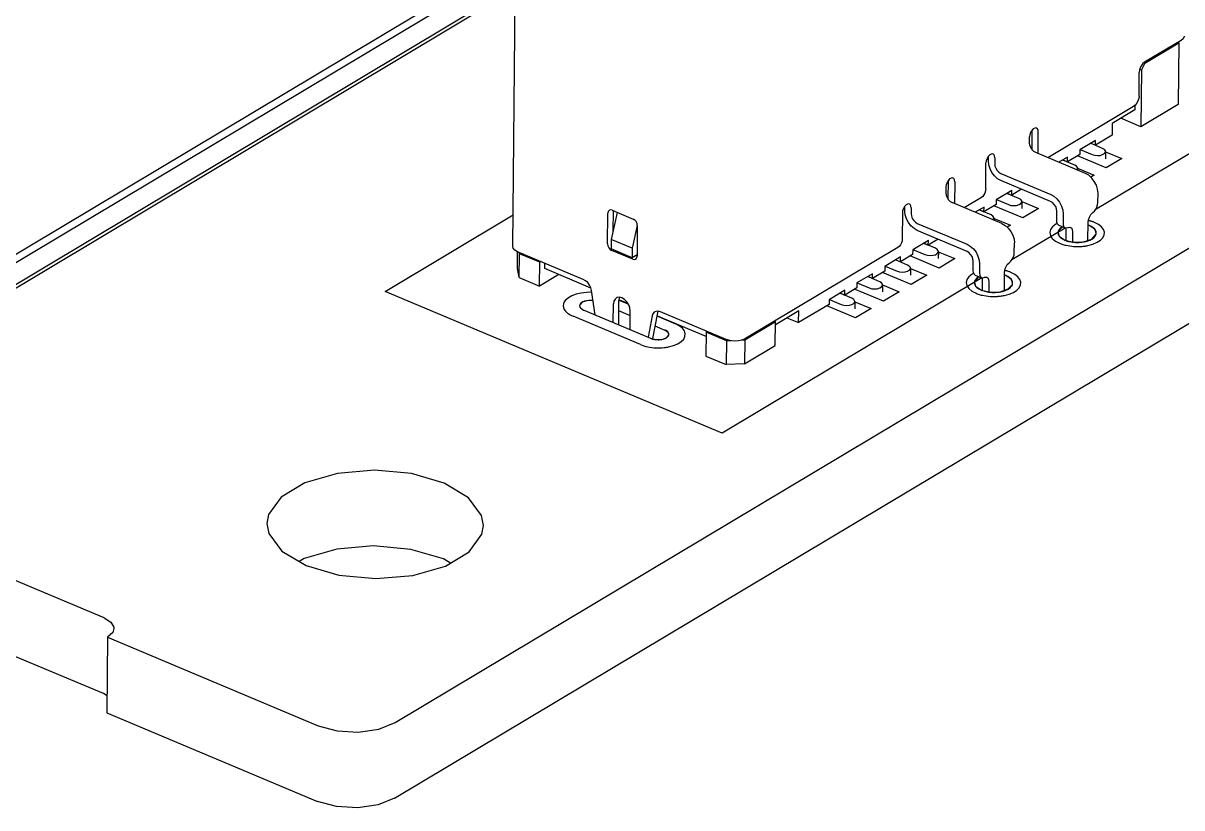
# Model space of a CAD drawing. Header units: millimetres. Extents: x 0 to 841, y 0 to 594.
# Drawn here: x 586.55 to 597.14, y 193.58 to 200.76 of the extents above; entities that cross this region are included whole.
import ezdxf

# ---------------------------------------------------------------- set-up
doc = ezdxf.new("R2010")
doc.units = ezdxf.units.MM
doc.header["$LTSCALE"] = 46.255
doc.layers.add('ASSEM_MEM', color=7, linetype='CONTINUOUS')

msp = doc.modelspace()

# ---------------------------------------------------------------- linework, layer by layer
at = {"layer": 'ASSEM_MEM', "color": 7, "linetype": 'CONTINUOUS'}
for p, q in [((589.949, 194.359), (643.461, 226.366)), ((589.943, 193.666), (643.455, 225.674)), ((591.023, 198.714), (591.052, 201.81)), ((584.208, 197.287), (590.579, 201.098)), ((584.207, 197.209), (590.578, 201.02)), ((584.241, 197.033), (590.93, 201.034)), ((584.241, 196.999), (590.93, 201)), ((597.137, 200.599), (596.802, 200.399)), ((596.806, 200.392), (597.115, 200.576)), ((597.115, 200.576), (597.11, 200.014)), ((597.115, 200.576), (597.114, 200.585)), ((596.759, 200.336), (596.774, 200.329)), ((596.774, 200.329), (596.769, 199.81)), ((596.806, 200.392), (596.774, 200.329)), ((596.798, 200.395), (596.806, 200.392)), ((598.323, 200.227), (596.352, 199.048)), ((596.752, 200.089), (596.754, 200.305)), ((596.703, 199.995), (595.919, 199.526)), ((596.713, 200.003), (596.713, 199.964)), ((597.11, 200.014), (596.769, 199.81)), ((596.713, 199.964), (596.506, 199.84)), ((596.769, 199.81), (596.585, 199.887)), ((596.506, 199.84), (596.505, 199.732)), ((595.75, 199.662), (595.751, 199.716)), ((595.772, 199.776), (595.771, 199.604)), ((595.772, 199.776), (595.771, 199.774)), ((595.828, 199.564), (595.83, 199.764)), ((596.354, 199.685), (596.21, 199.599)), ((596.505, 199.732), (596.353, 199.641)), ((596.353, 199.641), (596.354, 199.685)), ((596.262, 199.382), (595.807, 199.573)), ((596.21, 199.599), (596.21, 199.556)), ((596.213, 199.6), (596.323, 199.554)), ((596.418, 199.611), (596.309, 199.658)), ((596.311, 199.659), (596.353, 199.641)), ((596.446, 199.582), (596.445, 199.517)), ((596.445, 199.581), (596.596, 199.518)), ((595.35, 199.24), (595.352, 199.478)), ((595.374, 199.496), (595.374, 199.538)), ((595.432, 199.525), (595.432, 199.471)), ((596.099, 199.532), (596.018, 199.484)), ((596.164, 199.459), (596.054, 199.505)), ((596.056, 199.507), (596.099, 199.489)), ((596.21, 199.556), (596.099, 199.489)), ((596.099, 199.489), (596.099, 199.532)), ((596.453, 199.432), (596.189, 199.543)), ((596.596, 199.518), (596.453, 199.432)), ((595.489, 199.382), (595.944, 199.191)), ((596.19, 199.429), (596.341, 199.365)), ((596.191, 199.43), (596.191, 199.412)), ((596.341, 199.365), (596.311, 199.347)), ((594.986, 199.259), (594.986, 199.205)), ((595.006, 199.146), (595.008, 199.319)), ((595.008, 199.319), (595.006, 199.317)), ((595.066, 199.306), (595.064, 199.107)), ((595.943, 199.126), (595.488, 199.317)), ((595.31, 199.162), (595.154, 199.069)), ((595.589, 199.227), (595.446, 199.142)), ((595.449, 199.143), (595.558, 199.097)), ((595.654, 199.154), (595.544, 199.2)), ((595.547, 199.202), (595.589, 199.184)), ((595.678, 199.237), (595.589, 199.184)), ((595.589, 199.184), (595.589, 199.227)), ((596.376, 199.116), (596.377, 199.203)), ((591.933, 199.046), (592.125, 198.965)), ((591.941, 199.042), (591.94, 198.849)), ((594.609, 199.038), (594.61, 199.081)), ((594.668, 199.068), (594.667, 199.014)), ((595.498, 198.924), (595.043, 199.115)), ((595.335, 199.075), (595.254, 199.027)), ((595.399, 199.002), (595.289, 199.048)), ((595.292, 199.049), (595.334, 199.032)), ((595.446, 199.098), (595.334, 199.032)), ((595.334, 199.032), (595.335, 199.075)), ((595.688, 198.975), (595.424, 199.086)), ((595.446, 199.142), (595.446, 199.098)), ((595.681, 199.125), (595.681, 199.06)), ((595.681, 199.124), (595.832, 199.06)), ((595.832, 199.06), (595.688, 198.975)), ((595.999, 198.95), (596, 199.037)), ((589.857, 198.303), (591.026, 199.002)), ((591.891, 198.737), (591.894, 199.019)), ((591.979, 199.026), (591.924, 198.778)), ((594.588, 199.021), (594.586, 198.782)), ((595.426, 198.972), (595.426, 198.954)), ((595.426, 198.971), (595.577, 198.908)), ((596.058, 199.013), (596.057, 198.926)), ((596.285, 198.769), (596.287, 198.935)), ((596.327, 199.022), (596.331, 199.026)), ((592.163, 198.905), (592.117, 198.697)), ((592.163, 198.905), (592.161, 198.624)), ((594.724, 198.925), (595.179, 198.734)), ((595.179, 198.669), (594.724, 198.86)), ((595.577, 198.908), (595.547, 198.89)), ((596.077, 198.883), (595.588, 198.591)), ((595.996, 198.921), (595.99, 198.917)), ((596.004, 198.926), (595.996, 198.921)), ((596.011, 198.84), (596.022, 198.809)), ((596.018, 198.91), (596.076, 198.885)), ((596.052, 198.896), (596.049, 198.894)), ((596.086, 198.873), (596.084, 198.884)), ((596.085, 198.772), (596.086, 198.873)), ((596.1, 198.887), (596.104, 198.889)), ((596.144, 198.849), (596.143, 198.756)), ((596.297, 198.905), (596.281, 198.909)), ((596.291, 198.907), (596.287, 198.909)), ((596.297, 198.905), (596.291, 198.907)), ((591.924, 198.778), (591.923, 198.691)), ((592.117, 198.697), (591.924, 198.778)), ((594.825, 198.77), (594.682, 198.684)), ((594.889, 198.697), (594.78, 198.743)), ((594.782, 198.745), (594.824, 198.727)), ((594.914, 198.78), (594.824, 198.727)), ((594.824, 198.727), (594.825, 198.77)), ((595.611, 198.659), (595.612, 198.746)), ((596.022, 198.809), (596.074, 198.772)), ((596.074, 198.772), (596.085, 198.768)), ((596.247, 198.756), (596.321, 198.782)), ((591.067, 198.514), (591.068, 198.666)), ((591.669, 198.413), (591.068, 198.666)), ((591.085, 198.647), (591.082, 198.66)), ((591.083, 198.43), (591.085, 198.647)), ((591.27, 198.569), (591.085, 198.647)), ((591.915, 198.687), (591.929, 198.678)), ((592.116, 198.61), (591.923, 198.691)), ((592.122, 198.597), (591.929, 198.678)), ((592.117, 198.697), (592.116, 198.61)), ((592.161, 198.637), (592.116, 198.61)), ((592.153, 198.632), (592.161, 198.629)), ((594.545, 198.705), (593.152, 197.871)), ((594.57, 198.618), (594.427, 198.532)), ((594.681, 198.641), (594.57, 198.574)), ((594.57, 198.574), (594.57, 198.618)), ((594.924, 198.517), (594.66, 198.628)), ((594.682, 198.684), (594.681, 198.641)), ((594.684, 198.686), (594.794, 198.64)), ((594.917, 198.668), (594.916, 198.603)), ((594.916, 198.666), (595.067, 198.603)), ((596.191, 198.713), (596.202, 198.714)), ((591.083, 198.43), (591.067, 198.514)), ((591.268, 198.352), (591.27, 198.569)), ((591.282, 198.576), (591.27, 198.569)), ((591.317, 198.511), (591.318, 198.561)), ((591.738, 198.334), (591.317, 198.511)), ((594.427, 198.532), (594.426, 198.489)), ((594.429, 198.533), (594.539, 198.487)), ((594.635, 198.544), (594.525, 198.591)), ((594.527, 198.592), (594.57, 198.574)), ((594.662, 198.515), (594.661, 198.45)), ((594.661, 198.514), (594.812, 198.451)), ((595.067, 198.603), (594.924, 198.517)), ((595.235, 198.493), (595.236, 198.58)), ((595.294, 198.555), (595.293, 198.469)), ((595.563, 198.565), (595.567, 198.568)), ((591.083, 198.43), (591.268, 198.352)), ((591.444, 198.457), (591.268, 198.352)), ((595.313, 198.426), (592.94, 197.007)), ((594.315, 198.465), (594.172, 198.38)), ((594.38, 198.392), (594.27, 198.438)), ((594.273, 198.44), (594.315, 198.422)), ((594.426, 198.489), (594.315, 198.422)), ((594.315, 198.422), (594.315, 198.465)), ((594.669, 198.365), (594.405, 198.476)), ((594.812, 198.451), (594.669, 198.365)), ((595.232, 198.464), (595.225, 198.46)), ((595.24, 198.468), (595.232, 198.464)), ((595.254, 198.452), (595.311, 198.428)), ((595.287, 198.438), (595.284, 198.437)), ((595.321, 198.416), (595.32, 198.427)), ((595.32, 198.314), (595.321, 198.416)), ((595.336, 198.43), (595.34, 198.432)), ((595.533, 198.448), (595.516, 198.452)), ((595.521, 198.312), (595.522, 198.477)), ((595.527, 198.45), (595.522, 198.452)), ((595.533, 198.448), (595.527, 198.45)), ((592.94, 197.007), (589.857, 198.303)), ((591.777, 198.088), (591.744, 198.311)), ((594.06, 198.313), (593.917, 198.227)), ((594.172, 198.336), (594.06, 198.27)), ((594.06, 198.27), (594.06, 198.313)), ((594.414, 198.213), (594.15, 198.323)), ((594.172, 198.38), (594.172, 198.336)), ((594.174, 198.381), (594.284, 198.335)), ((594.407, 198.363), (594.406, 198.298)), ((594.407, 198.362), (594.557, 198.298)), ((594.557, 198.298), (594.414, 198.213)), ((595.246, 198.383), (595.257, 198.352)), ((595.257, 198.352), (595.31, 198.315)), ((595.31, 198.315), (595.32, 198.31)), ((595.379, 198.392), (595.378, 198.298)), ((595.482, 198.299), (595.556, 198.325)), ((591.942, 198.019), (591.944, 198.189)), ((591.992, 198.217), (591.99, 197.999)), ((591.996, 198.242), (591.992, 198.217)), ((592.078, 198.191), (591.993, 198.227)), ((591.993, 198.224), (592.079, 198.188)), ((591.999, 198.249), (591.996, 198.242)), ((593.917, 198.227), (593.917, 198.184)), ((593.92, 198.229), (594.029, 198.182)), ((594.125, 198.24), (594.015, 198.286)), ((594.018, 198.287), (594.06, 198.27)), ((594.152, 198.21), (594.152, 198.145)), ((594.152, 198.209), (594.303, 198.146)), ((595.427, 198.256), (595.437, 198.256)), ((592.288, 197.873), (591.672, 198.132)), ((591.991, 198.128), (592.098, 198.083)), ((592.097, 197.954), (592.098, 198.124)), ((592.306, 198.097), (592.299, 198.078)), ((592.347, 198.106), (592.302, 197.871)), ((592.352, 198.122), (592.347, 198.106)), ((592.375, 198.116), (592.354, 198.122)), ((592.976, 197.864), (592.375, 198.116)), ((593.639, 198.125), (593.427, 197.998)), ((593.917, 198.184), (593.638, 198.017)), ((593.638, 198.017), (593.639, 198.125)), ((594.159, 198.06), (593.895, 198.171)), ((594.303, 198.146), (594.159, 198.06)), ((592.193, 197.816), (591.576, 198.075)), ((592.299, 198.078), (592.262, 197.884)), ((592.324, 197.988), (592.416, 197.949)), ((592.341, 198.078), (592.511, 198.007)), ((592.792, 197.891), (592.342, 198.08)), ((593.427, 198.026), (593.146, 197.858)), ((593.417, 198.03), (593.427, 198.026)), ((593.425, 197.809), (593.427, 198.026)), ((593.532, 198.062), (593.638, 198.017)), ((592.288, 197.873), (592.335, 197.862)), ((592.288, 197.873), (592.292, 197.872)), ((592.793, 197.929), (592.791, 197.712)), ((592.793, 197.929), (592.804, 197.936)), ((592.978, 197.851), (592.793, 197.929)), ((592.295, 197.79), (592.297, 197.79)), ((592.329, 197.863), (592.335, 197.862)), ((592.978, 197.851), (592.976, 197.634)), ((593.02, 197.852), (592.978, 197.851)), ((593.146, 197.858), (593.113, 197.856)), ((593.146, 197.858), (593.144, 197.641)), ((593.144, 197.641), (593.425, 197.809)), ((592.791, 197.712), (592.976, 197.634)), ((593.144, 197.641), (592.976, 197.634)), ((587.285, 195.316), (583.817, 196.774)), ((587.279, 194.623), (583.81, 196.081)), ((590.453, 195.818), (590.389, 195.856)), ((587.318, 195.14), (587.312, 194.447)), ((587.318, 195.14), (589.245, 194.33)), ((587.313, 194.602), (587.279, 194.623)), ((587.312, 194.447), (589.239, 193.637))]:
    msp.add_line(p, q, dxfattribs=at)
for points in [[(597.165, 200.638), (597.165, 200.635), (597.156, 200.615), (597.137, 200.599)], [(596.802, 200.399), (596.788, 200.387), (596.774, 200.37), (596.763, 200.349), (596.756, 200.326), (596.754, 200.305)], [(596.752, 200.089), (596.749, 200.068), (596.742, 200.045), (596.732, 200.024), (596.718, 200.007), (596.703, 199.995)], [(595.815, 199.797), (595.811, 199.799), (595.798, 199.797), (595.784, 199.789), (595.772, 199.776)], [(595.83, 199.764), (595.828, 199.78), (595.821, 199.793), (595.815, 199.797)], [(595.771, 199.774), (595.76, 199.756), (595.753, 199.735), (595.751, 199.716)], [(595.774, 199.599), (595.761, 199.619), (595.753, 199.641), (595.75, 199.662)], [(595.807, 199.573), (595.79, 199.583), (595.774, 199.599)], [(596.323, 199.554), (596.345, 199.548), (596.371, 199.545), (596.397, 199.547), (596.419, 199.554), (596.436, 199.564), (596.445, 199.576), (596.446, 199.582)], [(596.446, 199.582), (596.444, 199.589), (596.435, 199.601), (596.418, 199.611)], [(595.386, 199.551), (595.373, 199.536), (595.362, 199.518), (595.355, 199.497), (595.352, 199.478)], [(595.488, 199.317), (595.459, 199.334), (595.431, 199.359), (595.407, 199.39), (595.389, 199.424), (595.377, 199.461), (595.374, 199.496)], [(595.417, 199.559), (595.413, 199.56), (595.4, 199.559), (595.386, 199.551)], [(595.432, 199.525), (595.43, 199.542), (595.423, 199.555), (595.417, 199.559)], [(595.432, 199.471), (595.434, 199.45), (595.442, 199.429), (595.455, 199.409), (595.471, 199.393), (595.489, 199.382)], [(596.191, 199.43), (596.189, 199.437), (596.18, 199.449), (596.164, 199.459)], [(596.183, 199.415), (596.19, 199.424), (596.191, 199.43)], [(596.377, 199.203), (596.373, 199.238), (596.362, 199.274), (596.343, 199.309), (596.32, 199.34), (596.292, 199.365), (596.262, 199.382)], [(595.006, 199.317), (594.996, 199.299), (594.989, 199.278), (594.986, 199.259)], [(595.05, 199.34), (595.046, 199.341), (595.033, 199.34), (595.019, 199.332), (595.008, 199.319)], [(595.066, 199.306), (595.064, 199.323), (595.057, 199.335), (595.05, 199.34)], [(594.986, 199.205), (594.988, 199.184), (594.996, 199.162)], [(594.996, 199.162), (595.009, 199.142), (595.025, 199.126), (595.043, 199.115)], [(595.35, 199.24), (595.348, 199.222), (595.342, 199.203), (595.333, 199.186), (595.322, 199.172), (595.31, 199.162)], [(595.681, 199.125), (595.68, 199.132), (595.671, 199.144), (595.654, 199.154)], [(595.944, 199.191), (595.973, 199.174), (596.001, 199.149), (596.025, 199.119), (596.043, 199.084), (596.054, 199.047), (596.058, 199.013)], [(591.907, 199.045), (591.905, 199.044), (591.897, 199.034), (591.894, 199.019)], [(591.933, 199.046), (591.918, 199.049), (591.907, 199.045)], [(594.621, 199.094), (594.608, 199.079), (594.597, 199.061), (594.59, 199.04), (594.588, 199.021)], [(594.724, 198.86), (594.694, 198.877), (594.666, 198.902), (594.642, 198.932), (594.624, 198.967), (594.613, 199.004), (594.609, 199.038)], [(594.652, 199.102), (594.648, 199.103), (594.635, 199.102), (594.621, 199.094)], [(594.668, 199.068), (594.666, 199.085), (594.659, 199.097), (594.652, 199.102)], [(595.558, 199.097), (595.581, 199.09), (595.607, 199.088), (595.632, 199.09), (595.655, 199.097), (595.671, 199.107), (595.68, 199.119), (595.681, 199.125)], [(596, 199.037), (595.998, 199.058), (595.99, 199.08), (595.977, 199.099), (595.961, 199.116), (595.943, 199.126)], [(596.331, 199.026), (596.345, 199.038), (596.357, 199.055), (596.367, 199.075), (596.373, 199.096), (596.376, 199.116)], [(592.163, 198.905), (592.161, 198.923), (592.152, 198.941), (592.14, 198.955), (592.125, 198.965)], [(594.667, 199.014), (594.67, 198.993), (594.678, 198.971), (594.691, 198.951), (594.707, 198.935), (594.724, 198.925)], [(595.426, 198.972), (595.425, 198.979), (595.416, 198.992), (595.399, 199.002)], [(595.419, 198.957), (595.425, 198.966), (595.426, 198.972)], [(596.018, 198.91), (596.017, 198.91), (596.007, 198.919), (596.001, 198.933), (595.999, 198.95)], [(596.285, 198.723), (596.329, 198.735), (596.368, 198.752), (596.399, 198.771), (596.421, 198.794), (596.433, 198.819), (596.435, 198.845), (596.427, 198.87), (596.409, 198.894), (596.381, 198.915), (596.345, 198.934)], [(596.287, 198.935), (596.29, 198.958), (596.299, 198.983), (596.312, 199.006), (596.327, 199.022)], [(596.311, 198.946), (596.308, 198.947), (596.304, 198.948), (596.301, 198.949), (596.297, 198.95), (596.293, 198.951), (596.289, 198.952)], [(596.345, 198.934), (596.34, 198.936), (596.335, 198.938), (596.329, 198.94), (596.323, 198.942), (596.317, 198.944), (596.311, 198.946)], [(595.498, 198.924), (595.527, 198.907), (595.555, 198.883), (595.579, 198.852), (595.597, 198.817), (595.609, 198.781), (595.612, 198.746)], [(595.99, 198.917), (595.961, 198.894), (595.942, 198.869), (595.936, 198.841), (595.941, 198.814), (595.959, 198.787), (595.988, 198.764), (596.026, 198.743)], [(596.051, 198.895), (596.013, 198.854), (596.011, 198.84)], [(596.029, 198.878), (596.024, 198.873), (596.019, 198.866), (596.015, 198.86), (596.013, 198.853), (596.011, 198.847), (596.011, 198.84)], [(596.011, 198.84), (596.011, 198.835), (596.012, 198.83), (596.013, 198.824), (596.016, 198.819), (596.018, 198.814), (596.022, 198.809)], [(596.049, 198.894), (596.045, 198.891), (596.041, 198.889), (596.038, 198.886), (596.035, 198.884), (596.032, 198.881), (596.029, 198.878)], [(596.057, 198.926), (596.059, 198.908), (596.065, 198.894), (596.075, 198.886), (596.076, 198.885)], [(596.076, 198.885), (596.087, 198.884), (596.1, 198.887)], [(596.104, 198.889), (596.12, 198.891), (596.125, 198.889)], [(596.125, 198.889), (596.133, 198.884), (596.141, 198.869), (596.144, 198.849)], [(596.361, 198.837), (596.35, 198.868), (596.297, 198.905)], [(596.361, 198.837), (596.359, 198.85), (596.353, 198.862), (596.344, 198.874), (596.332, 198.886), (596.316, 198.896), (596.297, 198.905)], [(596.321, 198.782), (596.358, 198.823), (596.361, 198.837)], [(596.358, 198.823), (596.359, 198.825), (596.36, 198.827), (596.36, 198.83), (596.36, 198.832), (596.361, 198.835), (596.361, 198.837)], [(591.891, 198.737), (591.894, 198.72), (591.902, 198.702), (591.915, 198.687)], [(594.586, 198.782), (594.584, 198.765), (594.578, 198.746), (594.569, 198.729), (594.558, 198.714), (594.545, 198.705)], [(595.179, 198.734), (595.209, 198.717), (595.237, 198.692), (595.261, 198.661), (595.279, 198.626), (595.29, 198.59), (595.294, 198.555)], [(596.022, 198.809), (596.028, 198.802), (596.035, 198.795), (596.043, 198.789), (596.052, 198.783), (596.063, 198.777), (596.074, 198.772)], [(596.026, 198.743), (596.035, 198.74), (596.045, 198.736), (596.054, 198.733), (596.064, 198.73), (596.074, 198.727), (596.084, 198.725)], [(596.074, 198.772), (596.157, 198.752), (596.247, 198.756)], [(596.084, 198.725), (596.101, 198.722), (596.118, 198.719), (596.136, 198.716), (596.154, 198.715), (596.172, 198.714), (596.191, 198.713)], [(596.085, 198.768), (596.096, 198.764), (596.107, 198.761), (596.119, 198.758), (596.131, 198.756), (596.143, 198.754), (596.156, 198.752)], [(596.156, 198.752), (596.163, 198.752), (596.17, 198.751), (596.177, 198.751), (596.183, 198.751), (596.19, 198.751), (596.197, 198.751)], [(596.197, 198.751), (596.205, 198.751), (596.213, 198.752), (596.222, 198.753), (596.23, 198.753), (596.238, 198.755), (596.247, 198.756)], [(596.233, 198.715), (596.241, 198.716), (596.25, 198.717), (596.259, 198.718), (596.267, 198.72), (596.276, 198.721), (596.285, 198.723)], [(596.247, 198.756), (596.253, 198.757), (596.26, 198.759), (596.266, 198.76), (596.273, 198.762), (596.279, 198.764), (596.285, 198.766)], [(596.285, 198.766), (596.292, 198.768), (596.298, 198.771), (596.304, 198.773), (596.31, 198.776), (596.315, 198.779), (596.321, 198.782)], [(596.321, 198.782), (596.33, 198.788), (596.338, 198.794), (596.345, 198.801), (596.351, 198.808), (596.355, 198.815), (596.358, 198.823)], [(591.068, 198.666), (591.043, 198.68), (591.027, 198.699), (591.023, 198.714)], [(592.148, 198.597), (592.149, 198.598), (592.158, 198.609), (592.161, 198.624)], [(594.794, 198.64), (594.816, 198.633), (594.842, 198.631), (594.868, 198.633), (594.89, 198.639), (594.907, 198.649), (594.916, 198.662), (594.917, 198.668)], [(594.917, 198.668), (594.915, 198.675), (594.906, 198.687), (594.889, 198.697)], [(595.236, 198.58), (595.233, 198.601), (595.225, 198.622), (595.212, 198.642), (595.196, 198.658), (595.179, 198.669)], [(595.567, 198.568), (595.581, 198.581), (595.593, 198.598), (595.603, 198.618), (595.609, 198.639), (595.611, 198.659)], [(596.202, 198.714), (596.207, 198.714), (596.212, 198.714), (596.217, 198.714), (596.222, 198.715), (596.228, 198.715), (596.233, 198.715)], [(592.122, 198.597), (592.136, 198.594), (592.148, 198.597)], [(594.539, 198.487), (594.561, 198.481), (594.587, 198.478), (594.613, 198.481), (594.635, 198.487), (594.652, 198.497), (594.661, 198.509), (594.662, 198.515)], [(594.662, 198.515), (594.661, 198.522), (594.651, 198.535), (594.635, 198.544)], [(595.522, 198.477), (595.525, 198.501), (595.534, 198.526), (595.547, 198.549), (595.563, 198.565)], [(591.744, 198.311), (591.738, 198.336), (591.726, 198.361), (591.709, 198.383), (591.69, 198.401), (591.669, 198.413)], [(595.225, 198.46), (595.196, 198.437), (595.178, 198.411), (595.171, 198.384), (595.177, 198.356), (595.195, 198.33), (595.223, 198.306), (595.262, 198.286)], [(595.254, 198.452), (595.252, 198.453), (595.243, 198.462), (595.237, 198.475), (595.235, 198.493)], [(595.286, 198.438), (595.249, 198.397), (595.246, 198.383)], [(595.264, 198.421), (595.259, 198.415), (595.255, 198.409), (595.251, 198.403), (595.248, 198.396), (595.247, 198.389), (595.246, 198.383)], [(595.284, 198.437), (595.28, 198.434), (595.277, 198.432), (595.273, 198.429), (595.27, 198.427), (595.267, 198.424), (595.264, 198.421)], [(595.293, 198.469), (595.295, 198.451), (595.301, 198.437), (595.31, 198.429), (595.311, 198.428)], [(595.311, 198.428), (595.322, 198.426), (595.336, 198.43)], [(595.34, 198.432), (595.355, 198.434), (595.36, 198.432)], [(595.36, 198.432), (595.368, 198.427), (595.376, 198.412), (595.379, 198.392)], [(595.521, 198.266), (595.565, 198.278), (595.603, 198.294), (595.634, 198.314), (595.656, 198.337), (595.669, 198.362), (595.671, 198.387), (595.663, 198.412), (595.644, 198.436), (595.617, 198.458), (595.581, 198.476)], [(595.546, 198.489), (595.543, 198.49), (595.539, 198.491), (595.536, 198.491), (595.532, 198.492), (595.528, 198.493), (595.525, 198.494)], [(595.596, 198.38), (595.585, 198.411), (595.533, 198.448)], [(595.596, 198.38), (595.594, 198.392), (595.589, 198.405), (595.58, 198.417), (595.567, 198.428), (595.552, 198.439), (595.533, 198.448)], [(595.581, 198.476), (595.576, 198.478), (595.57, 198.481), (595.565, 198.483), (595.559, 198.485), (595.553, 198.487), (595.546, 198.489)], [(591.746, 198.295), (591.697, 198.294), (591.649, 198.288), (591.604, 198.278), (591.565, 198.263), (591.532, 198.245), (591.507, 198.223)], [(594.284, 198.335), (594.307, 198.328), (594.332, 198.326), (594.358, 198.328), (594.381, 198.335), (594.397, 198.345), (594.406, 198.357), (594.407, 198.363)], [(594.407, 198.363), (594.406, 198.37), (594.397, 198.382), (594.38, 198.392)], [(595.246, 198.383), (595.247, 198.377), (595.247, 198.372), (595.249, 198.367), (595.251, 198.362), (595.254, 198.357), (595.257, 198.352)], [(595.257, 198.352), (595.263, 198.345), (595.27, 198.338), (595.279, 198.332), (595.288, 198.325), (595.298, 198.32), (595.31, 198.315)], [(595.31, 198.315), (595.392, 198.295), (595.482, 198.299)], [(595.32, 198.31), (595.331, 198.307), (595.342, 198.304), (595.354, 198.301), (595.367, 198.298), (595.379, 198.297), (595.392, 198.295)], [(595.392, 198.295), (595.399, 198.295), (595.405, 198.294), (595.412, 198.294), (595.419, 198.294), (595.425, 198.294), (595.432, 198.294)], [(595.432, 198.294), (595.44, 198.294), (595.449, 198.295), (595.457, 198.295), (595.465, 198.296), (595.474, 198.297), (595.482, 198.299)], [(595.482, 198.299), (595.489, 198.3), (595.495, 198.301), (595.502, 198.303), (595.508, 198.305), (595.515, 198.307), (595.521, 198.309)], [(595.521, 198.309), (595.527, 198.311), (595.534, 198.313), (595.539, 198.316), (595.545, 198.319), (595.551, 198.321), (595.556, 198.324)], [(595.556, 198.325), (595.594, 198.365), (595.596, 198.38)], [(595.556, 198.324), (595.565, 198.331), (595.573, 198.337), (595.58, 198.344), (595.586, 198.351), (595.591, 198.358), (595.594, 198.365)], [(595.594, 198.365), (595.594, 198.368), (595.595, 198.37), (595.596, 198.372), (595.596, 198.375), (595.596, 198.377), (595.596, 198.38)], [(591.507, 198.223), (591.495, 198.207), (591.488, 198.19), (591.486, 198.172), (591.488, 198.155), (591.495, 198.138), (591.507, 198.121)], [(591.748, 198.22), (591.701, 198.218), (591.658, 198.203), (591.637, 198.179), (591.635, 198.171)], [(591.758, 198.219), (591.738, 198.22), (591.718, 198.22), (591.699, 198.217), (591.681, 198.213), (591.666, 198.207), (591.653, 198.199), (591.643, 198.191), (591.638, 198.181), (591.635, 198.171)], [(591.97, 198.242), (591.959, 198.233), (591.948, 198.214), (591.944, 198.189)], [(592.022, 198.243), (591.998, 198.249), (591.976, 198.246), (591.97, 198.242)], [(592.084, 198.181), (592.067, 198.207), (592.046, 198.229), (592.022, 198.243)], [(594.029, 198.182), (594.052, 198.176), (594.078, 198.174), (594.103, 198.176), (594.126, 198.182), (594.142, 198.192), (594.151, 198.204), (594.152, 198.21)], [(594.152, 198.21), (594.151, 198.217), (594.142, 198.23), (594.125, 198.24)], [(595.262, 198.286), (595.271, 198.282), (595.28, 198.279), (595.29, 198.276), (595.299, 198.273), (595.309, 198.27), (595.32, 198.268)], [(595.32, 198.268), (595.336, 198.264), (595.354, 198.261), (595.371, 198.259), (595.389, 198.257), (595.408, 198.256), (595.427, 198.256)], [(595.437, 198.256), (595.442, 198.256), (595.448, 198.257), (595.453, 198.257), (595.458, 198.257), (595.463, 198.258), (595.468, 198.258)], [(595.468, 198.258), (595.477, 198.259), (595.485, 198.26), (595.494, 198.261), (595.503, 198.262), (595.512, 198.264), (595.521, 198.266)], [(591.507, 198.121), (591.515, 198.113), (591.525, 198.105), (591.536, 198.097), (591.548, 198.089), (591.561, 198.082), (591.576, 198.075)], [(591.635, 198.171), (591.642, 198.154), (591.672, 198.132)], [(591.635, 198.171), (591.636, 198.168), (591.636, 198.165), (591.637, 198.162), (591.638, 198.16), (591.64, 198.157), (591.642, 198.154)], [(591.642, 198.154), (591.645, 198.15), (591.649, 198.146), (591.654, 198.142), (591.659, 198.139), (591.665, 198.135), (591.672, 198.132)], [(592.098, 198.124), (592.095, 198.152), (592.084, 198.181)], [(592.323, 198.116), (592.318, 198.112), (592.306, 198.097)], [(592.354, 198.122), (592.335, 198.12), (592.323, 198.116)], [(592.449, 197.795), (592.493, 197.807), (592.533, 197.824), (592.564, 197.844), (592.587, 197.867), (592.599, 197.891), (592.602, 197.917), (592.594, 197.942), (592.575, 197.966), (592.547, 197.988), (592.511, 198.007)], [(592.292, 197.872), (592.293, 197.871), (592.295, 197.871), (592.296, 197.87), (592.298, 197.87), (592.3, 197.869), (592.301, 197.869)], [(592.335, 197.862), (592.387, 197.864), (592.429, 197.879), (592.451, 197.902), (592.452, 197.91)], [(592.387, 197.864), (592.395, 197.866), (592.402, 197.868), (592.41, 197.87), (592.417, 197.873), (592.423, 197.876), (592.429, 197.879)], [(592.452, 197.91), (592.446, 197.928), (592.416, 197.949)], [(592.452, 197.91), (592.451, 197.918), (592.448, 197.925), (592.443, 197.932), (592.436, 197.938), (592.427, 197.944), (592.416, 197.949)], [(592.429, 197.879), (592.434, 197.882), (592.439, 197.886), (592.443, 197.89), (592.446, 197.894), (592.449, 197.898), (592.451, 197.902)], [(592.451, 197.902), (592.451, 197.904), (592.451, 197.905), (592.452, 197.906), (592.452, 197.908), (592.452, 197.909), (592.452, 197.91)], [(593.152, 197.871), (593.123, 197.858), (593.087, 197.851), (593.048, 197.849), (593.009, 197.854), (592.976, 197.864)], [(592.193, 197.816), (592.207, 197.81), (592.223, 197.805), (592.24, 197.8), (592.258, 197.796), (592.276, 197.793), (592.295, 197.79)], [(592.297, 197.79), (592.315, 197.788), (592.334, 197.787), (592.353, 197.786), (592.372, 197.787), (592.39, 197.787), (592.409, 197.789)], [(592.301, 197.869), (592.306, 197.867), (592.31, 197.866), (592.315, 197.865), (592.32, 197.864), (592.324, 197.864), (592.329, 197.863)], [(592.335, 197.862), (592.344, 197.862), (592.353, 197.861), (592.361, 197.861), (592.37, 197.862), (592.379, 197.863), (592.387, 197.864)], [(592.409, 197.789), (592.415, 197.79), (592.422, 197.791), (592.429, 197.792), (592.435, 197.793), (592.442, 197.794), (592.449, 197.795)], [(590.396, 196.549), (590.097, 196.636), (589.758, 196.667), (589.42, 196.638), (589.123, 196.553), (588.904, 196.422), (588.789, 196.261), (588.775, 196.181)], [(590.755, 196.162), (590.739, 196.254), (590.619, 196.416), (590.396, 196.549)], [(588.775, 196.181), (588.791, 196.089), (588.911, 195.927), (589.134, 195.794)], [(589.134, 195.794), (589.433, 195.707), (589.772, 195.676), (590.111, 195.705), (590.407, 195.79), (590.626, 195.921), (590.741, 196.082), (590.755, 196.162)], [(590.389, 195.856), (590.09, 195.943), (589.751, 195.974), (589.413, 195.945)], [(589.413, 195.945), (589.117, 195.86), (589.07, 195.832)], [(587.285, 195.316), (587.347, 195.278), (587.375, 195.231), (587.376, 195.218)], [(587.376, 195.218), (587.365, 195.183), (587.318, 195.14)], [(589.245, 194.33), (589.417, 194.283), (589.611, 194.271), (589.798, 194.298), (589.949, 194.359)], [(589.943, 193.666), (589.792, 193.605), (589.605, 193.579), (589.411, 193.59), (589.239, 193.637)]]:
    msp.add_lwpolyline(points, dxfattribs=at)

doc.saveas('drawing.dxf')
